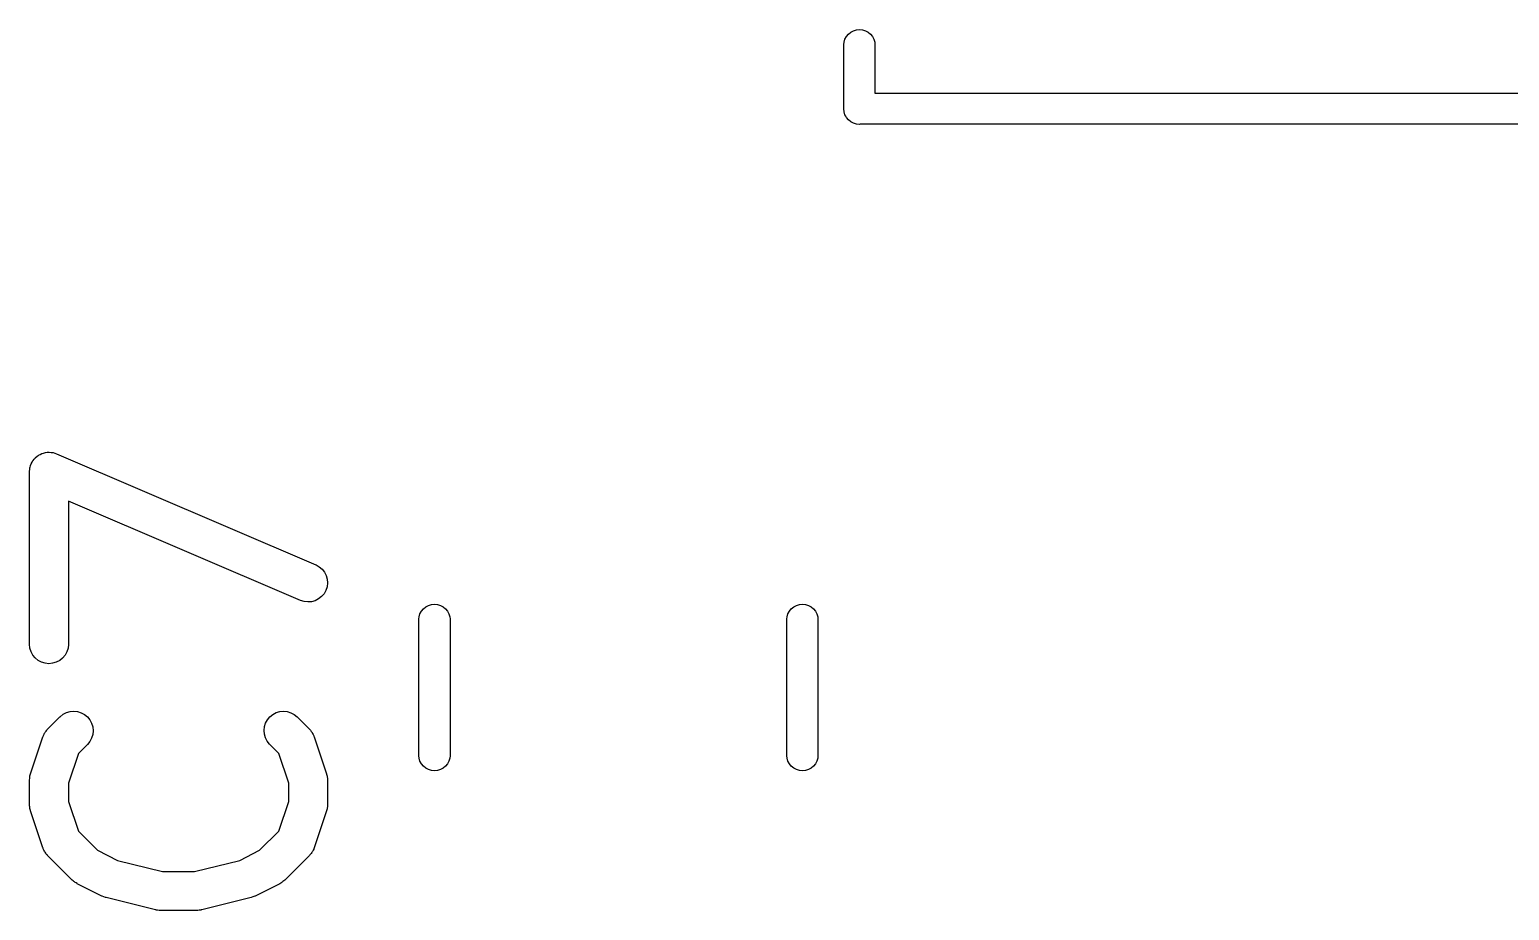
# Model space of a CAD drawing. Extents: x 5.41 to 7.09, y -4.5 to -2.81.
# Drawn here: x 6.3105 to 6.5354, y -3.8135 to -3.6797 of the extents above; entities that cross this region are included whole.
import ezdxf

# ---------------------------------------------------------------- set-up
doc = ezdxf.new("R2010")
doc.units = 0
doc.header["$MEASUREMENT"] = 0
doc.layers.add('BLACK', color=7, linetype='CONTINUOUS')

msp = doc.modelspace()

# ---------------------------------------------------------------- linework, layer by layer
at = {"layer": 'BLACK', "linetype": 'CONTINUOUS'}
for p, q in [((6.43442, -3.68114), (6.43464, -3.68073)), ((6.43464, -3.68073), (6.43494, -3.68037)), ((6.43494, -3.68037), (6.4353, -3.68007)), ((6.4353, -3.68007), (6.43571, -3.67985)), ((6.43571, -3.67985), (6.43615, -3.67972)), ((6.43615, -3.67972), (6.43661, -3.67967)), ((6.43661, -3.67967), (6.43708, -3.67972)), ((6.43708, -3.67972), (6.43752, -3.67985)), ((6.43752, -3.67985), (6.43793, -3.68007)), ((6.43793, -3.68007), (6.43829, -3.68037)), ((6.43829, -3.68037), (6.43859, -3.68073)), ((6.43859, -3.68073), (6.43881, -3.68114)), ((6.43425, -3.68193), (6.43429, -3.68158)), ((6.43425, -3.69158), (6.43425, -3.68193)), ((6.43429, -3.68158), (6.43442, -3.68114)), ((6.43881, -3.68114), (6.43894, -3.68158)), ((6.43894, -3.68158), (6.43898, -3.68193)), ((6.43898, -3.68193), (6.43898, -3.68933)), ((6.43898, -3.68933), (6.73819, -3.68933)), ((6.43424, -3.69169), (6.43425, -3.69158)), ((6.43429, -3.69216), (6.43424, -3.69169)), ((6.43442, -3.6926), (6.43429, -3.69216)), ((6.43454, -3.69283), (6.43442, -3.6926)), ((6.43464, -3.69301), (6.43454, -3.69283)), ((6.43494, -3.69337), (6.43464, -3.69301)), ((6.4353, -3.69367), (6.43494, -3.69337)), ((6.43571, -3.69389), (6.4353, -3.69367)), ((6.43615, -3.69402), (6.43571, -3.69389)), ((6.43661, -3.69407), (6.43615, -3.69402)), ((6.43673, -3.69406), (6.43661, -3.69407)), ((6.74044, -3.69406), (6.43673, -3.69406)), ((6.3106, -3.7462), (6.31068, -3.74594)), ((6.31068, -3.74594), (6.31077, -3.74567)), ((6.31077, -3.74566), (6.31091, -3.74541)), ((6.31077, -3.74567), (6.31077, -3.74566)), ((6.31077, -3.74566), (6.31077, -3.74566)), ((6.31091, -3.74541), (6.31104, -3.74517)), ((6.31104, -3.74517), (6.31105, -3.74516)), ((6.31105, -3.74515), (6.31123, -3.74494)), ((6.31105, -3.74516), (6.31105, -3.74515)), ((6.31123, -3.74494), (6.31141, -3.74473)), ((6.31141, -3.74473), (6.31142, -3.74472)), ((6.31142, -3.74472), (6.31143, -3.74471)), ((6.31143, -3.74471), (6.31165, -3.74454)), ((6.31165, -3.74454), (6.31186, -3.74437)), ((6.31186, -3.74437), (6.31187, -3.74436)), ((6.31187, -3.74436), (6.31188, -3.74436)), ((6.31188, -3.74436), (6.31213, -3.74423)), ((6.31213, -3.74423), (6.31237, -3.7441)), ((6.31237, -3.7441), (6.31238, -3.7441)), ((6.31238, -3.7441), (6.31239, -3.74409)), ((6.31239, -3.74409), (6.31266, -3.74402)), ((6.31266, -3.74402), (6.31293, -3.74394)), ((6.31293, -3.74394), (6.31294, -3.74394)), ((6.31294, -3.74394), (6.31295, -3.74393)), ((6.31295, -3.74393), (6.31322, -3.74391)), ((6.31322, -3.74391), (6.3135, -3.74388)), ((6.3135, -3.74388), (6.31351, -3.74389)), ((6.31351, -3.74389), (6.31352, -3.74388)), ((6.31352, -3.74388), (6.3138, -3.74392)), ((6.3138, -3.74392), (6.31407, -3.74394)), ((6.31407, -3.74394), (6.31408, -3.74395)), ((6.31408, -3.74395), (6.31409, -3.74395)), ((6.31409, -3.74395), (6.31436, -3.74403)), ((6.31436, -3.74403), (6.31462, -3.74412)), ((6.31462, -3.74412), (6.31463, -3.74412)), ((6.31463, -3.74412), (6.31464, -3.74412)), ((6.31464, -3.74412), (6.35401, -3.761)), ((6.31053, -3.74678), (6.31056, -3.7465)), ((6.31053, -3.74679), (6.31053, -3.74678)), ((6.31053, -3.7468), (6.31053, -3.74679)), ((6.31053, -3.74684), (6.31053, -3.7468)), ((6.31053, -3.77308), (6.31053, -3.74684)), ((6.31056, -3.7465), (6.31059, -3.74622)), ((6.31059, -3.74621), (6.3106, -3.7462)), ((6.31059, -3.74622), (6.31059, -3.74621)), ((6.35169, -3.76642), (6.31643, -3.75132)), ((6.31643, -3.75132), (6.31643, -3.77308)), ((6.35401, -3.761), (6.35405, -3.76101)), ((6.35405, -3.76101), (6.35455, -3.7613)), ((6.35455, -3.7613), (6.35499, -3.76167)), ((6.35499, -3.76167), (6.35534, -3.76213)), ((6.35534, -3.76213), (6.3556, -3.76264)), ((6.3556, -3.76264), (6.35576, -3.7632)), ((6.3558, -3.76377), (6.35573, -3.76434)), ((6.35576, -3.7632), (6.3558, -3.76377)), ((6.35445, -3.76619), (6.35394, -3.76646)), ((6.3549, -3.76583), (6.35445, -3.76619)), ((6.35527, -3.7654), (6.3549, -3.76583)), ((6.35556, -3.76489), (6.35527, -3.7654)), ((6.35573, -3.76434), (6.35556, -3.76489)), ((6.35224, -3.7666), (6.35169, -3.76642)), ((6.35281, -3.76666), (6.35224, -3.7666)), ((6.35338, -3.76661), (6.35281, -3.76666)), ((6.35394, -3.76646), (6.35338, -3.76661)), ((6.36972, -3.7689), (6.36985, -3.76845)), ((6.36985, -3.76845), (6.37007, -3.76804)), ((6.37007, -3.76804), (6.37037, -3.76768)), ((6.37037, -3.76768), (6.37073, -3.76739)), ((6.37073, -3.76739), (6.37114, -3.76717)), ((6.37114, -3.76717), (6.37158, -3.76703)), ((6.37158, -3.76703), (6.37205, -3.76699)), ((6.37205, -3.76699), (6.37251, -3.76703)), ((6.37251, -3.76703), (6.37296, -3.76717)), ((6.37296, -3.76717), (6.37337, -3.76739)), ((6.37337, -3.76739), (6.37373, -3.76768)), ((6.37373, -3.76768), (6.37402, -3.76804)), ((6.37402, -3.76804), (6.37424, -3.76845)), ((6.37424, -3.76845), (6.37438, -3.7689)), ((6.42562, -3.7689), (6.42576, -3.76845)), ((6.42576, -3.76845), (6.42598, -3.76804)), ((6.42598, -3.76804), (6.42627, -3.76768)), ((6.42627, -3.76768), (6.42663, -3.76739)), ((6.42663, -3.76739), (6.42704, -3.76717)), ((6.42704, -3.76717), (6.42749, -3.76703)), ((6.42749, -3.76703), (6.42795, -3.76699)), ((6.42795, -3.76699), (6.42842, -3.76703)), ((6.42842, -3.76703), (6.42886, -3.76717)), ((6.42886, -3.76717), (6.42927, -3.76739)), ((6.42927, -3.76739), (6.42963, -3.76768)), ((6.42963, -3.76768), (6.42993, -3.76804)), ((6.42993, -3.76804), (6.43015, -3.76845)), ((6.43015, -3.76845), (6.43028, -3.7689)), ((6.36969, -3.76924), (6.36972, -3.7689)), ((6.36969, -3.79005), (6.36969, -3.76924)), ((6.37438, -3.7689), (6.37441, -3.76924)), ((6.37441, -3.76924), (6.37441, -3.79005)), ((6.42559, -3.76924), (6.42562, -3.7689)), ((6.42559, -3.79005), (6.42559, -3.76924)), ((6.43028, -3.7689), (6.43031, -3.76924)), ((6.43031, -3.76924), (6.43031, -3.79005)), ((6.31058, -3.77366), (6.31053, -3.77308)), ((6.31075, -3.77421), (6.31058, -3.77366)), ((6.31102, -3.77472), (6.31075, -3.77421)), ((6.31138, -3.77516), (6.31102, -3.77472)), ((6.31183, -3.77553), (6.31138, -3.77516)), ((6.31555, -3.77519), (6.3151, -3.77555)), ((6.31592, -3.77475), (6.31555, -3.77519)), ((6.31619, -3.77425), (6.31592, -3.77475)), ((6.31637, -3.7737), (6.31619, -3.77425)), ((6.31643, -3.77313), (6.31637, -3.7737)), ((6.31643, -3.77308), (6.31643, -3.77313)), ((6.31234, -3.77581), (6.31183, -3.77553)), ((6.31289, -3.77598), (6.31234, -3.77581)), ((6.31346, -3.77604), (6.31289, -3.77598)), ((6.31403, -3.77598), (6.31346, -3.77604)), ((6.31459, -3.77582), (6.31403, -3.77598)), ((6.3151, -3.77555), (6.31459, -3.77582)), ((6.31327, -3.78599), (6.31514, -3.78412)), ((6.31514, -3.78412), (6.31517, -3.78409)), ((6.31517, -3.78409), (6.31562, -3.78373)), ((6.31562, -3.78373), (6.31613, -3.78347)), ((6.31613, -3.78347), (6.31669, -3.7833)), ((6.31669, -3.7833), (6.31726, -3.78325)), ((6.31726, -3.78325), (6.31783, -3.78332)), ((6.31783, -3.78332), (6.31838, -3.78349)), ((6.31838, -3.78349), (6.31889, -3.78377)), ((6.31889, -3.78377), (6.31933, -3.78413)), ((6.31933, -3.78413), (6.31969, -3.78458)), ((6.34666, -3.78455), (6.34703, -3.7841)), ((6.34703, -3.7841), (6.34747, -3.78374)), ((6.34747, -3.78374), (6.34798, -3.78347)), ((6.34798, -3.78347), (6.34854, -3.78331)), ((6.34854, -3.78331), (6.34911, -3.78325)), ((6.34911, -3.78325), (6.34968, -3.78331)), ((6.34968, -3.78331), (6.35023, -3.78348)), ((6.35023, -3.78348), (6.35074, -3.78375)), ((6.35074, -3.78375), (6.35119, -3.78412)), ((6.35119, -3.78412), (6.35306, -3.78599)), ((6.31286, -3.78652), (6.3129, -3.78644)), ((6.3129, -3.78644), (6.31303, -3.78628)), ((6.31303, -3.78628), (6.31315, -3.78612)), ((6.31315, -3.78612), (6.31321, -3.78606)), ((6.31321, -3.78606), (6.31327, -3.78599)), ((6.31969, -3.78458), (6.31996, -3.78509)), ((6.31996, -3.78509), (6.32013, -3.78564)), ((6.32018, -3.78622), (6.32012, -3.78679)), ((6.32013, -3.78564), (6.32018, -3.78622)), ((6.34615, -3.78618), (6.34621, -3.7856)), ((6.3462, -3.78675), (6.34615, -3.78618)), ((6.34621, -3.7856), (6.34638, -3.78505)), ((6.34638, -3.78505), (6.34666, -3.78455)), ((6.35306, -3.78599), (6.35309, -3.78602)), ((6.35309, -3.78602), (6.35315, -3.78609)), ((6.35315, -3.78609), (6.35321, -3.78615)), ((6.35321, -3.78615), (6.35333, -3.78632)), ((6.35333, -3.78632), (6.35345, -3.78647)), ((6.35345, -3.78647), (6.35349, -3.78655)), ((6.31068, -3.79277), (6.31255, -3.78715)), ((6.31255, -3.78715), (6.31257, -3.78711)), ((6.31257, -3.78711), (6.3126, -3.78703)), ((6.3126, -3.78703), (6.31263, -3.78695)), ((6.31263, -3.78695), (6.31272, -3.78677)), ((6.31272, -3.78677), (6.31281, -3.78659)), ((6.31281, -3.78659), (6.31286, -3.78652)), ((6.31932, -3.7883), (6.31794, -3.78968)), ((6.31968, -3.78785), (6.31932, -3.7883)), ((6.31996, -3.78734), (6.31968, -3.78785)), ((6.32012, -3.78679), (6.31996, -3.78734)), ((6.34636, -3.7873), (6.3462, -3.78675)), ((6.34662, -3.78782), (6.34636, -3.7873)), ((6.34698, -3.78827), (6.34662, -3.78782)), ((6.34701, -3.7883), (6.34698, -3.78827)), ((6.34839, -3.78968), (6.34701, -3.7883)), ((6.35349, -3.78655), (6.35354, -3.78662)), ((6.35354, -3.78662), (6.35362, -3.78681)), ((6.35362, -3.78681), (6.35372, -3.78699)), ((6.35372, -3.78699), (6.35374, -3.78707)), ((6.35374, -3.78707), (6.35378, -3.78715)), ((6.35378, -3.78715), (6.35565, -3.79277)), ((6.31794, -3.78968), (6.31643, -3.79419)), ((6.3499, -3.79419), (6.34839, -3.78968)), ((6.36972, -3.79039), (6.36969, -3.79005)), ((6.36985, -3.79084), (6.36972, -3.79039)), ((6.37007, -3.79125), (6.36985, -3.79084)), ((6.37424, -3.79084), (6.37402, -3.79125)), ((6.37438, -3.79039), (6.37424, -3.79084)), ((6.37441, -3.79005), (6.37438, -3.79039)), ((6.42562, -3.79039), (6.42559, -3.79005)), ((6.42576, -3.79084), (6.42562, -3.79039)), ((6.42598, -3.79125), (6.42576, -3.79084)), ((6.43015, -3.79084), (6.42993, -3.79125)), ((6.43028, -3.79039), (6.43015, -3.79084)), ((6.43031, -3.79005), (6.43028, -3.79039)), ((6.31055, -3.79333), (6.31058, -3.79321)), ((6.31058, -3.79321), (6.31059, -3.79309)), ((6.31059, -3.79309), (6.31064, -3.79293)), ((6.31064, -3.79293), (6.31068, -3.79277)), ((6.35565, -3.79277), (6.35566, -3.79281)), ((6.35566, -3.79281), (6.3557, -3.79297)), ((6.3557, -3.79297), (6.35575, -3.79313)), ((6.35575, -3.79313), (6.35576, -3.79326)), ((6.37037, -3.79161), (6.37007, -3.79125)), ((6.37073, -3.7919), (6.37037, -3.79161)), ((6.37114, -3.79212), (6.37073, -3.7919)), ((6.37158, -3.79226), (6.37114, -3.79212)), ((6.37205, -3.7923), (6.37158, -3.79226)), ((6.37251, -3.79226), (6.37205, -3.7923)), ((6.37296, -3.79212), (6.37251, -3.79226)), ((6.37337, -3.7919), (6.37296, -3.79212)), ((6.37373, -3.79161), (6.37337, -3.7919)), ((6.37402, -3.79125), (6.37373, -3.79161)), ((6.42627, -3.79161), (6.42598, -3.79125)), ((6.42663, -3.7919), (6.42627, -3.79161)), ((6.42704, -3.79212), (6.42663, -3.7919)), ((6.42749, -3.79226), (6.42704, -3.79212)), ((6.42795, -3.7923), (6.42749, -3.79226)), ((6.42842, -3.79226), (6.42795, -3.7923)), ((6.42886, -3.79212), (6.42842, -3.79226)), ((6.42927, -3.7919), (6.42886, -3.79212)), ((6.42963, -3.79161), (6.42927, -3.7919)), ((6.42993, -3.79125), (6.42963, -3.79161)), ((6.31053, -3.79367), (6.31055, -3.7935)), ((6.31053, -3.79371), (6.31053, -3.79367)), ((6.31053, -3.79746), (6.31053, -3.79371)), ((6.31055, -3.7935), (6.31055, -3.79333)), ((6.31643, -3.79419), (6.31643, -3.79698)), ((6.3499, -3.79698), (6.3499, -3.79419)), ((6.35576, -3.79326), (6.35578, -3.79338)), ((6.35578, -3.79338), (6.35579, -3.79354)), ((6.35579, -3.79354), (6.3558, -3.79371)), ((6.3558, -3.79371), (6.3558, -3.79746)), ((6.31054, -3.79762), (6.31053, -3.79746)), ((6.31055, -3.79779), (6.31054, -3.79762)), ((6.31643, -3.79698), (6.31794, -3.80149)), ((6.34839, -3.80149), (6.3499, -3.79698)), ((6.3558, -3.7975), (6.35578, -3.79766)), ((6.35578, -3.79766), (6.35578, -3.79783)), ((6.3558, -3.79746), (6.3558, -3.7975)), ((6.31057, -3.79791), (6.31055, -3.79779)), ((6.31058, -3.79803), (6.31057, -3.79791)), ((6.31063, -3.79819), (6.31058, -3.79803)), ((6.31067, -3.79835), (6.31063, -3.79819)), ((6.31068, -3.79839), (6.31067, -3.79835)), ((6.31255, -3.80401), (6.31068, -3.79839)), ((6.35565, -3.79839), (6.35378, -3.80401)), ((6.35569, -3.79823), (6.35565, -3.79839)), ((6.35574, -3.79807), (6.35569, -3.79823)), ((6.35575, -3.79795), (6.35574, -3.79807)), ((6.35578, -3.79783), (6.35575, -3.79795)), ((6.31794, -3.80149), (6.32085, -3.8044)), ((6.34548, -3.8044), (6.34839, -3.80149)), ((6.31259, -3.80409), (6.31255, -3.80401)), ((6.31261, -3.80418), (6.31259, -3.80409)), ((6.31271, -3.80436), (6.31261, -3.80418)), ((6.31279, -3.80454), (6.31271, -3.80436)), ((6.32085, -3.8044), (6.32388, -3.80592)), ((6.34245, -3.80592), (6.34548, -3.8044)), ((6.35361, -3.80439), (6.35352, -3.80458)), ((6.3537, -3.80421), (6.35361, -3.80439)), ((6.35373, -3.80413), (6.3537, -3.80421)), ((6.35376, -3.80405), (6.35373, -3.80413)), ((6.35378, -3.80401), (6.35376, -3.80405)), ((6.31284, -3.80461), (6.31279, -3.80454)), ((6.31288, -3.80469), (6.31284, -3.80461)), ((6.313, -3.80485), (6.31288, -3.80469)), ((6.31312, -3.80501), (6.313, -3.80485)), ((6.31318, -3.80507), (6.31312, -3.80501)), ((6.31324, -3.80514), (6.31318, -3.80507)), ((6.31327, -3.80517), (6.31324, -3.80514)), ((6.31702, -3.80892), (6.31327, -3.80517)), ((6.32388, -3.80592), (6.33072, -3.80763)), ((6.33561, -3.80763), (6.34245, -3.80592)), ((6.35306, -3.80517), (6.34931, -3.80892)), ((6.35312, -3.8051), (6.35306, -3.80517)), ((6.35318, -3.80504), (6.35312, -3.8051)), ((6.3533, -3.80488), (6.35318, -3.80504)), ((6.35343, -3.80472), (6.3533, -3.80488)), ((6.35347, -3.80465), (6.35343, -3.80472)), ((6.35352, -3.80458), (6.35347, -3.80465)), ((6.31714, -3.80902), (6.31702, -3.80892)), ((6.33072, -3.80763), (6.33561, -3.80763)), ((6.34928, -3.80895), (6.34915, -3.80905)), ((6.34931, -3.80892), (6.34928, -3.80895)), ((6.31726, -3.80914), (6.31714, -3.80902)), ((6.31737, -3.80921), (6.31726, -3.80914)), ((6.31746, -3.80928), (6.31737, -3.80921)), ((6.31761, -3.80936), (6.31746, -3.80928)), ((6.31775, -3.80945), (6.31761, -3.80936)), ((6.31778, -3.80947), (6.31775, -3.80945)), ((6.32153, -3.81135), (6.31778, -3.80947)), ((6.34855, -3.80947), (6.3448, -3.81135)), ((6.34869, -3.80938), (6.34855, -3.80947)), ((6.34883, -3.80931), (6.34869, -3.80938)), ((6.34893, -3.80923), (6.34883, -3.80931)), ((6.34903, -3.80916), (6.34893, -3.80923)), ((6.34915, -3.80905), (6.34903, -3.80916)), ((6.32155, -3.81135), (6.32153, -3.81135)), ((6.32156, -3.81136), (6.32155, -3.81135)), ((6.32181, -3.81145), (6.32156, -3.81136)), ((6.32207, -3.81155), (6.32181, -3.81145)), ((6.32208, -3.81155), (6.32207, -3.81155)), ((6.3221, -3.81156), (6.32208, -3.81155)), ((6.32214, -3.81157), (6.3221, -3.81156)), ((6.32964, -3.81344), (6.32214, -3.81157)), ((6.32969, -3.81345), (6.32964, -3.81344)), ((6.32974, -3.81347), (6.32969, -3.81345)), ((6.33665, -3.81345), (6.3366, -3.81346)), ((6.33669, -3.81344), (6.33665, -3.81345)), ((6.34419, -3.81157), (6.33669, -3.81344)), ((6.3442, -3.81156), (6.34419, -3.81157)), ((6.34422, -3.81156), (6.3442, -3.81156)), ((6.34447, -3.81147), (6.34422, -3.81156)), ((6.34473, -3.81138), (6.34447, -3.81147)), ((6.34475, -3.81137), (6.34473, -3.81138)), ((6.34476, -3.81136), (6.34475, -3.81137)), ((6.3448, -3.81135), (6.34476, -3.81136)), ((6.32997, -3.81349), (6.32974, -3.81347)), ((6.33021, -3.81353), (6.32997, -3.81349)), ((6.33026, -3.81353), (6.33021, -3.81353)), ((6.33031, -3.81353), (6.33026, -3.81353)), ((6.33035, -3.81353), (6.33031, -3.81353)), ((6.33598, -3.81353), (6.33035, -3.81353)), ((6.33603, -3.81353), (6.33598, -3.81353)), ((6.33608, -3.81353), (6.33603, -3.81353)), ((6.33632, -3.8135), (6.33608, -3.81353)), ((6.33655, -3.81348), (6.33632, -3.8135)), ((6.3366, -3.81346), (6.33655, -3.81348))]:
    msp.add_line(p, q, dxfattribs=at)

doc.saveas('drawing.dxf')
